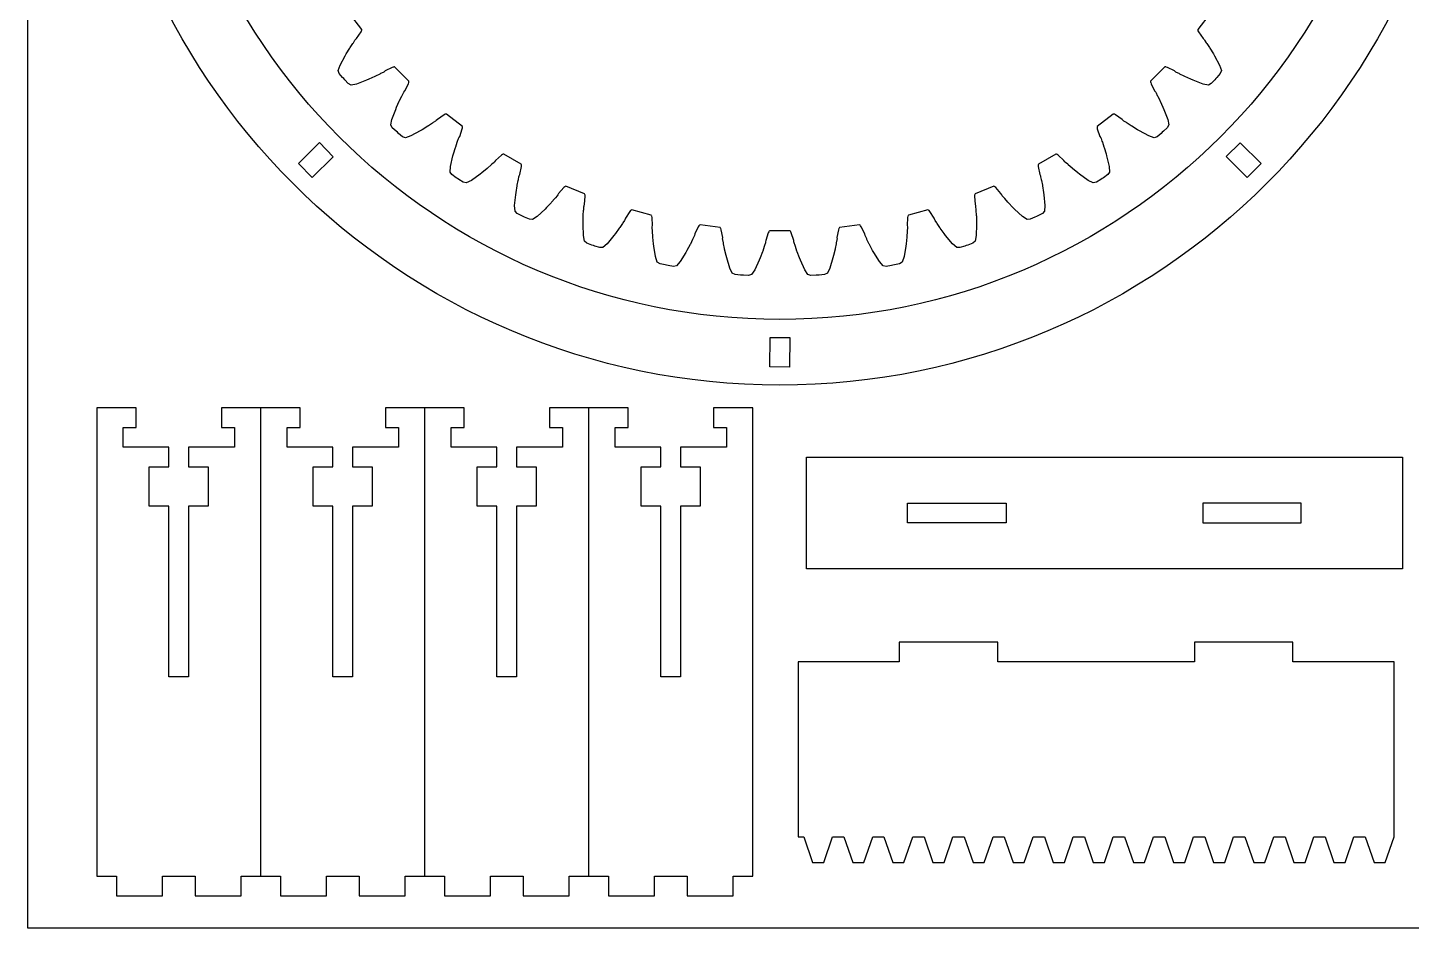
# Model space of a CAD drawing. Header units: millimetres. Extents: x 374 to 974, y 490 to 790.
# Drawn here: x 374.3 to 585.2, y 489.5 to 626.7 of the extents above; entities that cross this region are included whole.
import ezdxf

# ---------------------------------------------------------------- set-up
doc = ezdxf.new("R2010")
doc.units = ezdxf.units.MM
doc.layers.add('cut', color=1, linetype='Continuous')
doc.layers.add('no_cut', color=4, linetype='Continuous')

msp = doc.modelspace()

# ---------------------------------------------------------------- linework, layer by layer
at = {"layer": 'cut'}
for p, q in [((425.23, 626.46), (423.35, 628.9)), ((554.52, 628.9), (552.65, 626.46)), ((425.22, 626.35), (425.23, 626.46)), ((552.65, 626.46), (552.66, 626.35)), ((423.43, 623.74), (423.85, 624.36)), ((423.85, 624.36), (423.94, 624.46)), ((423.94, 624.46), (424.18, 624.83)), ((424.18, 624.83), (424.25, 624.93)), ((424.25, 624.93), (424.43, 625.1)), ((424.43, 625.1), (425.12, 626.11)), ((425.12, 626.11), (425.2, 626.27)), ((425.2, 626.27), (425.22, 626.35)), ((552.66, 626.35), (552.68, 626.27)), ((552.68, 626.27), (552.76, 626.11)), ((552.76, 626.11), (553.45, 625.1)), ((553.45, 625.1), (553.62, 624.93)), ((553.62, 624.93), (553.7, 624.83)), ((553.7, 624.83), (553.94, 624.46)), ((553.94, 624.46), (554.03, 624.36)), ((554.03, 624.36), (554.44, 623.74)), ((421.9, 621.05), (422.67, 622.48)), ((422.67, 622.48), (422.85, 622.79)), ((422.85, 622.79), (423.38, 623.65)), ((423.38, 623.65), (423.43, 623.74)), ((554.44, 623.74), (554.5, 623.65)), ((554.5, 623.65), (555.03, 622.79)), ((555.03, 622.79), (555.21, 622.48)), ((555.21, 622.48), (555.98, 621.05)), ((421.62, 620.23), (421.9, 621.05)), ((421.79, 619.78), (421.62, 620.23)), ((428.78, 620.15), (428.59, 619.99)), ((429.86, 620.69), (428.78, 620.15)), ((430.03, 620.75), (429.86, 620.69)), ((430.12, 620.76), (430.03, 620.75)), ((430.23, 620.76), (430.12, 620.76)), ((432.41, 618.58), (430.23, 620.76)), ((547.65, 620.76), (545.47, 618.58)), ((547.76, 620.76), (547.65, 620.76)), ((547.85, 620.75), (547.76, 620.76)), ((548.02, 620.69), (547.85, 620.75)), ((549.1, 620.15), (548.02, 620.69)), ((549.29, 619.99), (549.1, 620.15)), ((555.98, 621.05), (556.26, 620.23)), ((556.26, 620.23), (556.09, 619.78)), ((422.3, 619.16), (421.79, 619.78)), ((422.46, 618.99), (422.3, 619.16)), ((422.61, 618.81), (422.46, 618.99)), ((423.16, 618.22), (422.61, 618.81)), ((423.58, 618), (423.16, 618.22)), ((424.43, 618.16), (423.58, 618)), ((425.95, 618.74), (424.43, 618.16)), ((426.28, 618.88), (425.95, 618.74)), ((427.2, 619.29), (426.28, 618.88)), ((427.29, 619.34), (427.2, 619.29)), ((427.97, 619.67), (427.29, 619.34)), ((428.07, 619.75), (427.97, 619.67)), ((428.47, 619.93), (428.07, 619.75)), ((428.59, 619.99), (428.47, 619.93)), ((431.79, 617.13), (432.34, 618.21)), ((432.34, 618.21), (432.4, 618.38)), ((432.4, 618.38), (432.41, 618.47)), ((432.41, 618.47), (432.41, 618.58)), ((545.47, 618.58), (545.47, 618.47)), ((545.47, 618.47), (545.48, 618.38)), ((545.48, 618.38), (545.54, 618.21)), ((545.54, 618.21), (546.08, 617.13)), ((549.41, 619.93), (549.29, 619.99)), ((549.8, 619.75), (549.41, 619.93)), ((549.91, 619.67), (549.8, 619.75)), ((550.59, 619.34), (549.91, 619.67)), ((550.68, 619.29), (550.59, 619.34)), ((551.6, 618.88), (550.68, 619.29)), ((551.93, 618.74), (551.6, 618.88)), ((553.45, 618.16), (551.93, 618.74)), ((554.3, 618), (553.45, 618.16)), ((554.72, 618.22), (554.3, 618)), ((555.27, 618.81), (554.72, 618.22)), ((555.42, 618.99), (555.27, 618.81)), ((555.58, 619.16), (555.42, 618.99)), ((556.09, 619.78), (555.58, 619.16)), ((430.99, 615.64), (431.31, 616.32)), ((431.31, 616.32), (431.39, 616.43)), ((431.39, 616.43), (431.58, 616.82)), ((431.58, 616.82), (431.64, 616.94)), ((431.64, 616.94), (431.79, 617.13)), ((546.08, 617.13), (546.24, 616.94)), ((546.24, 616.94), (546.3, 616.82)), ((546.3, 616.82), (546.48, 616.43)), ((546.48, 616.43), (546.56, 616.32)), ((546.56, 616.32), (546.89, 615.64)), ((429.81, 612.78), (430.39, 614.3)), ((430.39, 614.3), (430.53, 614.63)), ((430.53, 614.63), (430.94, 615.55)), ((430.94, 615.55), (430.99, 615.64)), ((546.89, 615.64), (546.94, 615.55)), ((546.94, 615.55), (547.35, 614.63)), ((547.35, 614.63), (547.49, 614.3)), ((547.49, 614.3), (548.07, 612.78)), ((429.65, 611.93), (429.81, 612.78)), ((429.87, 611.51), (429.65, 611.93)), ((435.3, 611.73), (434.44, 611.2)), ((435.39, 611.79), (435.3, 611.73)), ((436.01, 612.2), (435.39, 611.79)), ((436.11, 612.29), (436.01, 612.2)), ((436.47, 612.53), (436.11, 612.29)), ((436.58, 612.61), (436.47, 612.53)), ((436.75, 612.78), (436.58, 612.61)), ((437.76, 613.47), (436.75, 612.78)), ((437.92, 613.55), (437.76, 613.47)), ((438, 613.57), (437.92, 613.55)), ((438.11, 613.58), (438, 613.57)), ((440.55, 611.71), (438.11, 613.58)), ((440.57, 611.6), (440.55, 611.71)), ((537.33, 611.71), (537.31, 611.6)), ((539.77, 613.58), (537.33, 611.71)), ((539.88, 613.57), (539.77, 613.58)), ((539.96, 613.55), (539.88, 613.57)), ((540.12, 613.47), (539.96, 613.55)), ((541.13, 612.78), (540.12, 613.47)), ((541.3, 612.61), (541.13, 612.78)), ((541.4, 612.53), (541.3, 612.61)), ((541.77, 612.29), (541.4, 612.53)), ((541.87, 612.2), (541.77, 612.29)), ((542.49, 611.79), (541.87, 612.2)), ((542.58, 611.73), (542.49, 611.79)), ((543.44, 611.2), (542.58, 611.73)), ((548.23, 611.93), (548.01, 611.51)), ((548.07, 612.78), (548.23, 611.93)), ((430.46, 610.96), (429.87, 611.51)), ((430.64, 610.81), (430.46, 610.96)), ((430.81, 610.65), (430.64, 610.81)), ((431.43, 610.14), (430.81, 610.65)), ((431.88, 609.97), (431.43, 610.14)), ((432.7, 610.25), (431.88, 609.97)), ((434.13, 611.02), (432.7, 610.25)), ((434.44, 611.2), (434.13, 611.02)), ((439.83, 609.44), (439.96, 609.85)), ((439.96, 609.85), (440.01, 609.98)), ((440.01, 609.98), (440.14, 610.19)), ((440.14, 610.19), (440.54, 611.33)), ((440.54, 611.33), (440.58, 611.51)), ((440.58, 611.51), (440.57, 611.6)), ((537.31, 611.6), (537.3, 611.51)), ((537.3, 611.51), (537.34, 611.33)), ((537.34, 611.33), (537.74, 610.19)), ((537.74, 610.19), (537.87, 609.98)), ((537.87, 609.98), (537.92, 609.85)), ((537.92, 609.85), (538.05, 609.44)), ((543.75, 611.02), (543.44, 611.2)), ((545.18, 610.25), (543.75, 611.02)), ((546, 609.97), (545.18, 610.25)), ((546.45, 610.14), (546, 609.97)), ((547.07, 610.65), (546.45, 610.14)), ((547.24, 610.81), (547.07, 610.65)), ((547.42, 610.96), (547.24, 610.81)), ((548.01, 611.51), (547.42, 610.96)), ((439.12, 607.2), (439.2, 607.54)), ((439.2, 607.54), (439.49, 608.51)), ((439.49, 608.51), (439.53, 608.61)), ((439.53, 608.61), (439.77, 609.32)), ((439.77, 609.32), (439.83, 609.44)), ((446.76, 607.46), (446.67, 607.43)), ((446.86, 607.49), (446.76, 607.46)), ((449.53, 605.95), (446.86, 607.49)), ((531.02, 607.49), (528.35, 605.95)), ((531.12, 607.46), (531.02, 607.49)), ((531.21, 607.43), (531.12, 607.46)), ((538.05, 609.44), (538.11, 609.32)), ((538.11, 609.32), (538.35, 608.61)), ((538.35, 608.61), (538.39, 608.51)), ((538.39, 608.51), (538.67, 607.54)), ((538.67, 607.54), (538.76, 607.2)), ((438.68, 604.75), (438.74, 605.62)), ((438.74, 605.62), (439.12, 607.2)), ((444.39, 605.36), (444.31, 605.29)), ((444.96, 605.85), (444.39, 605.36)), ((445.04, 605.95), (444.96, 605.85)), ((445.38, 606.23), (445.04, 605.95)), ((445.47, 606.33), (445.38, 606.23)), ((445.62, 606.52), (445.47, 606.33)), ((446.52, 607.33), (445.62, 606.52)), ((446.67, 607.43), (446.52, 607.33)), ((449.31, 604.39), (449.56, 605.58)), ((449.56, 605.85), (449.53, 605.95)), ((449.58, 605.76), (449.56, 605.85)), ((449.56, 605.58), (449.58, 605.76)), ((528.32, 605.85), (528.3, 605.76)), ((528.3, 605.76), (528.32, 605.58)), ((528.35, 605.95), (528.32, 605.85)), ((528.32, 605.58), (528.57, 604.39)), ((531.36, 607.33), (531.21, 607.43)), ((532.26, 606.52), (531.36, 607.33)), ((532.4, 606.33), (532.26, 606.52)), ((532.5, 606.23), (532.4, 606.33)), ((532.84, 605.95), (532.5, 606.23)), ((532.92, 605.85), (532.84, 605.95)), ((533.49, 605.36), (532.92, 605.85)), ((533.57, 605.29), (533.49, 605.36)), ((538.76, 607.2), (539.14, 605.62)), ((539.14, 605.62), (539.19, 604.75)), ((438.96, 604.36), (438.68, 604.75)), ((439.62, 603.89), (438.96, 604.36)), ((439.81, 603.77), (439.62, 603.89)), ((440, 603.64), (439.81, 603.77)), ((440.69, 603.21), (440, 603.64)), ((441.93, 603.48), (441.15, 603.1)), ((443.25, 604.44), (441.93, 603.48)), ((443.53, 604.65), (443.25, 604.44)), ((444.31, 605.29), (443.53, 604.65)), ((448.92, 602.75), (449.06, 603.48)), ((449.06, 603.48), (449.11, 603.61)), ((449.11, 603.61), (449.18, 604.04)), ((449.18, 604.04), (449.21, 604.17)), ((449.21, 604.17), (449.31, 604.39)), ((528.57, 604.39), (528.66, 604.17)), ((528.66, 604.17), (528.7, 604.04)), ((528.7, 604.04), (528.77, 603.61)), ((528.77, 603.61), (528.82, 603.48)), ((528.82, 603.48), (528.96, 602.75)), ((534.35, 604.65), (533.57, 605.29)), ((534.63, 604.44), (534.35, 604.65)), ((535.95, 603.48), (534.63, 604.44)), ((536.73, 603.1), (535.95, 603.48)), ((537.88, 603.64), (537.19, 603.21)), ((538.07, 603.77), (537.88, 603.64)), ((538.26, 603.89), (538.07, 603.77)), ((538.92, 604.36), (538.26, 603.89)), ((539.19, 604.75), (538.92, 604.36)), ((441.15, 603.1), (440.69, 603.21)), ((448.52, 599.68), (448.69, 601.29)), ((448.69, 601.29), (448.73, 601.64)), ((448.73, 601.64), (448.9, 602.64)), ((448.9, 602.64), (448.92, 602.75)), ((455.02, 601.15), (454.73, 600.83)), ((455.11, 601.26), (455.02, 601.15)), ((455.23, 601.47), (455.11, 601.26)), ((456.02, 602.39), (455.23, 601.47)), ((456.15, 602.52), (456.02, 602.39)), ((456.23, 602.56), (456.15, 602.52)), ((456.33, 602.59), (456.23, 602.56)), ((459.18, 601.42), (456.33, 602.59)), ((459.22, 601.32), (459.18, 601.42)), ((459.25, 601.23), (459.22, 601.32)), ((459.26, 601.05), (459.25, 601.23)), ((518.63, 601.23), (518.62, 601.05)), ((518.66, 601.32), (518.63, 601.23)), ((518.7, 601.42), (518.66, 601.32)), ((521.54, 602.59), (518.7, 601.42)), ((521.65, 602.56), (521.54, 602.59)), ((521.73, 602.52), (521.65, 602.56)), ((521.86, 602.39), (521.73, 602.52)), ((522.65, 601.47), (521.86, 602.39)), ((522.77, 601.26), (522.65, 601.47)), ((522.85, 601.15), (522.77, 601.26)), ((523.15, 600.83), (522.85, 601.15)), ((528.96, 602.75), (528.98, 602.64)), ((528.98, 602.64), (529.14, 601.64)), ((529.14, 601.64), (529.19, 601.29)), ((529.19, 601.29), (529.36, 599.68)), ((537.19, 603.21), (536.73, 603.1)), ((448.58, 598.81), (448.52, 599.68)), ((453.15, 599.09), (451.97, 597.98)), ((453.4, 599.34), (453.15, 599.09)), ((454.09, 600.08), (453.4, 599.34)), ((454.16, 600.16), (454.09, 600.08)), ((454.66, 600.72), (454.16, 600.16)), ((454.73, 600.83), (454.66, 600.72)), ((459.03, 598.91), (459.07, 599.04)), ((459.07, 599.04), (459.08, 599.47)), ((459.08, 599.47), (459.1, 599.61)), ((459.1, 599.61), (459.17, 599.84)), ((459.17, 599.84), (459.26, 601.05)), ((518.62, 601.05), (518.71, 599.84)), ((518.71, 599.84), (518.78, 599.61)), ((518.78, 599.61), (518.79, 599.47)), ((518.79, 599.47), (518.81, 599.04)), ((518.81, 599.04), (518.84, 598.91)), ((523.22, 600.72), (523.15, 600.83)), ((523.71, 600.16), (523.22, 600.72)), ((523.79, 600.08), (523.71, 600.16)), ((524.48, 599.34), (523.79, 600.08)), ((524.73, 599.09), (524.48, 599.34)), ((525.91, 597.98), (524.73, 599.09)), ((529.36, 599.68), (529.3, 598.81)), ((448.91, 598.46), (448.58, 598.81)), ((449.62, 598.08), (448.91, 598.46)), ((449.83, 597.98), (449.62, 598.08)), ((450.03, 597.88), (449.83, 597.98)), ((450.77, 597.55), (450.03, 597.88)), ((451.24, 597.5), (450.77, 597.55)), ((451.97, 597.98), (451.24, 597.5)), ((458.95, 597.04), (458.98, 598.05)), ((458.95, 596.69), (458.95, 597.04)), ((458.98, 598.05), (458.99, 598.16)), ((458.99, 598.16), (459.03, 598.91)), ((464.95, 596.9), (464.53, 596.28)), ((465, 597.02), (464.95, 596.9)), ((465.25, 597.38), (465, 597.02)), ((465.32, 597.49), (465.25, 597.38)), ((465.41, 597.72), (465.32, 597.49)), ((466.08, 598.74), (465.41, 597.72)), ((466.19, 598.88), (466.08, 598.74)), ((466.27, 598.93), (466.19, 598.88)), ((466.36, 598.98), (466.27, 598.93)), ((469.33, 598.18), (466.36, 598.98)), ((469.39, 598.09), (469.33, 598.18)), ((469.43, 598.01), (469.39, 598.09)), ((469.46, 597.83), (469.43, 598.01)), ((469.53, 596.62), (469.46, 597.83)), ((508.42, 597.83), (508.35, 596.62)), ((508.45, 598.01), (508.42, 597.83)), ((508.49, 598.09), (508.45, 598.01)), ((508.55, 598.18), (508.49, 598.09)), ((511.52, 598.98), (508.55, 598.18)), ((511.61, 598.93), (511.52, 598.98)), ((511.69, 598.88), (511.61, 598.93)), ((511.8, 598.74), (511.69, 598.88)), ((512.47, 597.72), (511.8, 598.74)), ((512.56, 597.49), (512.47, 597.72)), ((512.63, 597.38), (512.56, 597.49)), ((512.88, 597.02), (512.63, 597.38)), ((512.93, 596.9), (512.88, 597.02)), ((513.35, 596.28), (512.93, 596.9)), ((518.84, 598.91), (518.89, 598.16)), ((518.89, 598.16), (518.9, 598.05)), ((518.9, 598.05), (518.93, 597.04)), ((518.93, 597.04), (518.92, 596.69)), ((526.64, 597.5), (525.91, 597.98)), ((527.11, 597.55), (526.64, 597.5)), ((527.84, 597.88), (527.11, 597.55)), ((528.05, 597.98), (527.84, 597.88)), ((528.26, 598.08), (528.05, 597.98)), ((528.97, 598.46), (528.26, 598.08)), ((529.3, 598.81), (528.97, 598.46)), ((459, 595.07), (458.95, 596.69)), ((459.17, 594.21), (459, 595.07)), ((463.66, 595.09), (462.64, 593.83)), ((463.88, 595.37), (463.66, 595.09)), ((464.47, 596.19), (463.88, 595.37)), ((464.53, 596.28), (464.47, 596.19)), ((469.49, 596.38), (469.53, 596.62)), ((469.5, 596.24), (469.49, 596.38)), ((469.54, 595.81), (469.5, 596.24)), ((469.52, 595.67), (469.54, 595.81)), ((469.57, 594.93), (469.52, 595.67)), ((469.58, 594.82), (469.57, 594.93)), ((469.68, 593.82), (469.58, 594.82)), ((475.89, 594.97), (475.68, 594.58)), ((475.94, 595.09), (475.89, 594.97)), ((476, 595.33), (475.94, 595.09)), ((476.52, 596.43), (476, 595.33)), ((476.62, 596.58), (476.52, 596.43)), ((476.69, 596.64), (476.62, 596.58)), ((476.78, 596.7), (476.69, 596.64)), ((479.83, 596.3), (476.78, 596.7)), ((479.9, 596.21), (479.83, 596.3)), ((479.95, 596.14), (479.9, 596.21)), ((480, 595.97), (479.95, 596.14)), ((480.23, 594.77), (480, 595.97)), ((487.19, 595.5), (486.81, 594.34)), ((487.26, 595.66), (487.19, 595.5)), ((487.32, 595.73), (487.26, 595.66)), ((487.4, 595.8), (487.32, 595.73)), ((490.48, 595.8), (487.4, 595.8)), ((490.56, 595.73), (490.48, 595.8)), ((490.62, 595.66), (490.56, 595.73)), ((490.69, 595.5), (490.62, 595.66)), ((491.07, 594.34), (490.69, 595.5)), ((497.88, 595.97), (497.65, 594.77)), ((497.93, 596.14), (497.88, 595.97)), ((497.98, 596.21), (497.93, 596.14)), ((498.05, 596.3), (497.98, 596.21)), ((501.1, 596.7), (498.05, 596.3)), ((501.19, 596.64), (501.1, 596.7)), ((501.26, 596.58), (501.19, 596.64)), ((501.35, 596.43), (501.26, 596.58)), ((501.88, 595.33), (501.35, 596.43)), ((501.94, 595.09), (501.88, 595.33)), ((501.99, 594.97), (501.94, 595.09)), ((502.2, 594.58), (501.99, 594.97)), ((508.3, 594.82), (508.2, 593.82)), ((508.31, 594.93), (508.3, 594.82)), ((508.36, 595.67), (508.31, 594.93)), ((508.38, 596.24), (508.34, 595.81)), ((508.34, 595.81), (508.36, 595.67)), ((508.35, 596.62), (508.38, 596.38)), ((508.38, 596.38), (508.38, 596.24)), ((513.41, 596.19), (513.35, 596.28)), ((514, 595.37), (513.41, 596.19)), ((514.22, 595.09), (514, 595.37)), ((515.24, 593.83), (514.22, 595.09)), ((518.88, 595.07), (518.71, 594.21)), ((518.92, 596.69), (518.88, 595.07)), ((459.54, 593.91), (459.17, 594.21)), ((460.3, 593.63), (459.54, 593.91)), ((460.52, 593.56), (460.3, 593.63)), ((460.73, 593.48), (460.52, 593.56)), ((461.5, 593.25), (460.73, 593.48)), ((461.98, 593.26), (461.5, 593.25)), ((462.64, 593.83), (461.98, 593.26)), ((469.73, 593.47), (469.68, 593.82)), ((469.99, 591.86), (469.73, 593.47)), ((474.79, 592.8), (474.61, 592.5)), ((475.26, 593.69), (474.79, 592.8)), ((475.31, 593.78), (475.26, 593.69)), ((475.65, 594.46), (475.31, 593.78)), ((475.68, 594.58), (475.65, 594.46)), ((480.22, 594.53), (480.23, 594.77)), ((480.24, 594.4), (480.22, 594.53)), ((480.34, 593.97), (480.24, 594.4)), ((480.34, 593.84), (480.34, 593.97)), ((480.49, 593.1), (480.34, 593.84)), ((480.51, 593), (480.49, 593.1)), ((480.74, 592.02), (480.51, 593)), ((486.33, 592.72), (486.29, 592.62)), ((486.57, 593.43), (486.33, 592.72)), ((486.59, 593.56), (486.57, 593.43)), ((486.74, 593.97), (486.59, 593.56)), ((486.78, 594.1), (486.74, 593.97)), ((486.81, 594.34), (486.78, 594.1)), ((491.1, 594.1), (491.07, 594.34)), ((491.14, 593.97), (491.1, 594.1)), ((491.29, 593.56), (491.14, 593.97)), ((491.31, 593.43), (491.29, 593.56)), ((491.55, 592.72), (491.31, 593.43)), ((491.59, 592.62), (491.55, 592.72)), ((497.37, 593), (497.14, 592.02)), ((497.39, 593.1), (497.37, 593)), ((497.54, 593.84), (497.39, 593.1)), ((497.64, 594.4), (497.54, 593.97)), ((497.54, 593.97), (497.54, 593.84)), ((497.66, 594.53), (497.64, 594.4)), ((497.65, 594.77), (497.66, 594.53)), ((502.23, 594.46), (502.2, 594.58)), ((502.57, 593.78), (502.23, 594.46)), ((502.61, 593.69), (502.57, 593.78)), ((503.09, 592.8), (502.61, 593.69)), ((503.27, 592.5), (503.09, 592.8)), ((508.15, 593.47), (507.89, 591.86)), ((508.2, 593.82), (508.15, 593.47)), ((515.9, 593.26), (515.24, 593.83)), ((516.37, 593.25), (515.9, 593.26)), ((517.15, 593.48), (516.37, 593.25)), ((517.36, 593.56), (517.15, 593.48)), ((517.58, 593.63), (517.36, 593.56)), ((518.34, 593.91), (517.58, 593.63)), ((518.71, 594.21), (518.34, 593.91)), ((470.27, 591.04), (469.99, 591.86)), ((470.68, 590.79), (470.27, 591.04)), ((471.46, 590.6), (470.68, 590.79)), ((471.69, 590.56), (471.46, 590.6)), ((473.76, 591.11), (473.18, 590.46)), ((474.61, 592.5), (473.76, 591.11)), ((480.84, 591.68), (480.74, 592.02)), ((481.3, 590.12), (480.84, 591.68)), ((485.8, 591.35), (485.13, 589.87)), ((485.93, 591.68), (485.8, 591.35)), ((486.29, 592.62), (485.93, 591.68)), ((491.94, 591.68), (491.59, 592.62)), ((492.08, 591.35), (491.94, 591.68)), ((492.74, 589.87), (492.08, 591.35)), ((497.04, 591.68), (496.58, 590.12)), ((497.14, 592.02), (497.04, 591.68)), ((504.12, 591.11), (503.27, 592.5)), ((504.7, 590.46), (504.12, 591.11)), ((506.42, 590.6), (506.19, 590.56)), ((507.2, 590.79), (506.42, 590.6)), ((507.61, 591.04), (507.2, 590.79)), ((507.89, 591.86), (507.61, 591.04)), ((471.91, 590.51), (471.69, 590.56)), ((472.71, 590.38), (471.91, 590.51)), ((473.18, 590.46), (472.71, 590.38)), ((481.69, 589.34), (481.3, 590.12)), ((482.12, 589.14), (481.69, 589.34)), ((482.93, 589.06), (482.12, 589.14)), ((483.16, 589.05), (482.93, 589.06)), ((483.39, 589.03), (483.16, 589.05)), ((484.19, 589.01), (483.39, 589.03)), ((484.65, 589.14), (484.19, 589.01)), ((485.13, 589.87), (484.65, 589.14)), ((493.23, 589.14), (492.74, 589.87)), ((493.69, 589.01), (493.23, 589.14)), ((494.49, 589.03), (493.69, 589.01)), ((494.72, 589.05), (494.49, 589.03)), ((494.95, 589.06), (494.72, 589.05)), ((495.76, 589.14), (494.95, 589.06)), ((496.19, 589.34), (495.76, 589.14)), ((496.58, 590.12), (496.19, 589.34)), ((505.17, 590.38), (504.7, 590.46)), ((505.97, 590.51), (505.17, 590.38)), ((506.19, 590.56), (505.97, 590.51)), ((493.01, 544.3), (493.01, 561.3)), ((493.01, 561.3), (583.84, 561.3)), ((583.84, 561.3), (583.84, 544.3)), ((508.43, 554.3), (523.43, 554.3)), ((508.43, 551.3), (508.43, 554.3)), ((523.43, 554.3), (523.43, 551.3)), ((568.43, 554.3), (553.43, 554.3)), ((553.43, 554.3), (553.43, 551.3)), ((568.43, 551.3), (568.43, 554.3)), ((523.43, 551.3), (508.43, 551.3)), ((553.43, 551.3), (568.43, 551.3)), ((583.84, 544.3), (493.01, 544.3)), ((522.15, 533.13), (507.15, 533.13)), ((507.15, 533.13), (507.15, 530.13)), ((522.15, 530.13), (522.15, 533.13)), ((522.15, 533.13), (522.15, 533.13)), ((552.15, 533.13), (552.15, 533.13)), ((552.15, 533.13), (552.15, 530.13)), ((567.15, 533.13), (552.15, 533.13)), ((567.15, 530.13), (567.15, 533.13)), ((507.15, 530.13), (491.74, 530.13)), ((491.74, 530.13), (491.74, 503.47)), ((522.15, 530.13), (522.15, 530.13)), ((552.15, 530.13), (522.15, 530.13)), ((552.15, 530.13), (552.15, 530.13)), ((582.57, 530.13), (567.15, 530.13)), ((582.57, 503.47), (582.57, 530.13)), ((491.74, 503.47), (492.6, 503.47)), ((492.6, 503.47), (493.94, 499.54)), ((495.65, 499.54), (496.99, 503.47)), ((496.99, 503.47), (498.71, 503.47)), ((498.71, 503.47), (500.05, 499.54)), ((501.76, 499.54), (503.1, 503.47)), ((503.1, 503.47), (504.82, 503.47)), ((504.82, 503.47), (506.17, 499.54)), ((507.87, 499.54), (509.21, 503.47)), ((509.21, 503.47), (510.93, 503.47)), ((510.93, 503.47), (512.28, 499.54)), ((513.98, 499.54), (515.33, 503.47)), ((515.33, 503.47), (517.05, 503.47)), ((517.05, 503.47), (518.39, 499.54)), ((520.1, 499.54), (521.44, 503.47)), ((521.44, 503.47), (523.16, 503.47)), ((523.16, 503.47), (524.5, 499.54)), ((526.21, 499.54), (527.55, 503.47)), ((527.55, 503.47), (529.27, 503.47)), ((529.27, 503.47), (530.62, 499.54)), ((532.32, 499.54), (533.66, 503.47)), ((533.66, 503.47), (535.38, 503.47)), ((535.38, 503.47), (536.73, 499.54)), ((538.43, 499.54), (539.78, 503.47)), ((539.78, 503.47), (541.5, 503.47)), ((541.5, 503.47), (542.84, 499.54)), ((544.55, 499.54), (545.89, 503.47)), ((545.89, 503.47), (547.61, 503.47)), ((547.61, 503.47), (548.95, 499.54)), ((550.66, 499.54), (552, 503.47)), ((552, 503.47), (553.72, 503.47)), ((553.72, 503.47), (555.07, 499.54)), ((556.77, 499.54), (558.12, 503.47)), ((558.12, 503.47), (559.83, 503.47)), ((559.83, 503.47), (561.18, 499.54)), ((562.88, 499.54), (564.23, 503.47)), ((564.23, 503.47), (565.95, 503.47)), ((565.95, 503.47), (567.29, 499.54)), ((569, 499.54), (570.34, 503.47)), ((570.34, 503.47), (572.06, 503.47)), ((572.06, 503.47), (573.4, 499.54)), ((575.11, 499.54), (576.45, 503.47)), ((576.45, 503.47), (578.17, 503.47)), ((578.17, 503.47), (579.52, 499.54)), ((581.22, 499.54), (582.57, 503.47)), ((493.94, 499.54), (495.65, 499.54)), ((500.05, 499.54), (501.76, 499.54)), ((506.17, 499.54), (507.87, 499.54)), ((512.28, 499.54), (513.98, 499.54)), ((518.39, 499.54), (520.1, 499.54)), ((524.5, 499.54), (526.21, 499.54)), ((530.62, 499.54), (532.32, 499.54)), ((536.73, 499.54), (538.43, 499.54)), ((542.84, 499.54), (544.55, 499.54)), ((548.95, 499.54), (550.66, 499.54)), ((555.07, 499.54), (556.77, 499.54)), ((561.18, 499.54), (562.88, 499.54)), ((567.29, 499.54), (569, 499.54)), ((573.4, 499.54), (575.11, 499.54)), ((579.52, 499.54), (581.22, 499.54))]:
    msp.add_line(p, q, dxfattribs=at)
for points in [[(420.87, 607.09), (417.68, 603.92), (415.58, 606.07), (418.78, 609.24)], [(559.14, 609.22), (562.31, 606.03), (560.16, 603.93), (556.99, 607.13)], [(490.45, 579.52), (490.43, 575.02), (487.43, 575.06), (487.45, 579.56)]]:
    msp.add_lwpolyline(points, close=True, dxfattribs=at)
for points in [[(395.82, 562.82), (388.82, 562.82), (388.82, 565.82), (390.82, 565.82), (390.82, 568.82), (384.82, 568.82), (384.82, 497.46), (387.82, 497.46), (387.82, 494.46), (394.82, 494.46), (394.82, 497.46), (399.82, 497.46), (399.82, 494.46), (406.82, 494.46), (406.82, 497.46), (412.82, 497.46)], [(415.82, 568.82), (403.82, 568.82), (403.82, 565.82), (405.82, 565.82), (405.82, 562.82), (398.82, 562.82), (398.82, 559.82), (401.82, 559.82), (401.82, 553.82), (398.82, 553.82), (398.82, 527.82), (395.82, 527.82), (395.82, 553.82), (392.82, 553.82), (392.82, 559.82), (395.82, 559.82), (395.82, 562.82)], [(409.82, 497.46), (409.82, 568.82)], [(420.82, 562.82), (413.82, 562.82), (413.82, 565.82), (415.82, 565.82), (415.82, 568.82)], [(440.82, 568.82), (428.82, 568.82), (428.82, 565.82), (430.82, 565.82), (430.82, 562.82), (423.82, 562.82), (423.82, 559.82), (426.82, 559.82), (426.82, 553.82), (423.82, 553.82), (423.82, 527.82), (420.82, 527.82), (420.82, 553.82), (417.82, 553.82), (417.82, 559.82), (420.82, 559.82), (420.82, 562.82)], [(434.82, 497.46), (434.82, 568.82)], [(445.82, 562.82), (438.82, 562.82), (438.82, 565.82), (440.82, 565.82), (440.82, 568.82)], [(465.82, 568.82), (453.82, 568.82), (453.82, 565.82), (455.82, 565.82), (455.82, 562.82), (448.82, 562.82), (448.82, 559.82), (451.82, 559.82), (451.82, 553.82), (448.82, 553.82), (448.82, 527.82), (445.82, 527.82), (445.82, 553.82), (442.82, 553.82), (442.82, 559.82), (445.82, 559.82), (445.82, 562.82)], [(459.82, 497.46), (459.82, 568.82)], [(462.82, 497.46), (462.82, 494.46), (469.82, 494.46), (469.82, 497.46), (474.82, 497.46), (474.82, 494.46), (481.82, 494.46), (481.82, 497.46), (484.82, 497.46), (484.82, 568.82), (478.82, 568.82), (478.82, 565.82), (480.82, 565.82), (480.82, 562.82), (473.82, 562.82), (473.82, 559.82), (476.82, 559.82), (476.82, 553.82), (473.82, 553.82), (473.82, 527.82), (470.82, 527.82), (470.82, 553.82), (467.82, 553.82), (467.82, 559.82), (470.82, 559.82), (470.82, 562.82)], [(470.82, 562.82), (463.82, 562.82), (463.82, 565.82), (465.82, 565.82), (465.82, 568.82)], [(412.82, 497.46), (412.82, 494.46), (419.82, 494.46), (419.82, 497.46), (424.82, 497.46), (424.82, 494.46), (431.82, 494.46), (431.82, 497.46), (437.82, 497.46)], [(437.82, 497.46), (437.82, 494.46), (444.82, 494.46), (444.82, 497.46), (449.82, 497.46), (449.82, 494.46), (456.82, 494.46), (456.82, 497.46), (462.82, 497.46)]]:
    msp.add_lwpolyline(points, dxfattribs=at)
for radius in [105, 95]:
    msp.add_circle((488.94, 677.29), radius, dxfattribs=at)
at = {"layer": 'no_cut'}
for p, q in [((374.29, 489.52), (374.29, 789.52)), ((974.29, 489.52), (374.29, 489.52))]:
    msp.add_line(p, q, dxfattribs=at)

doc.saveas('drawing.dxf')
